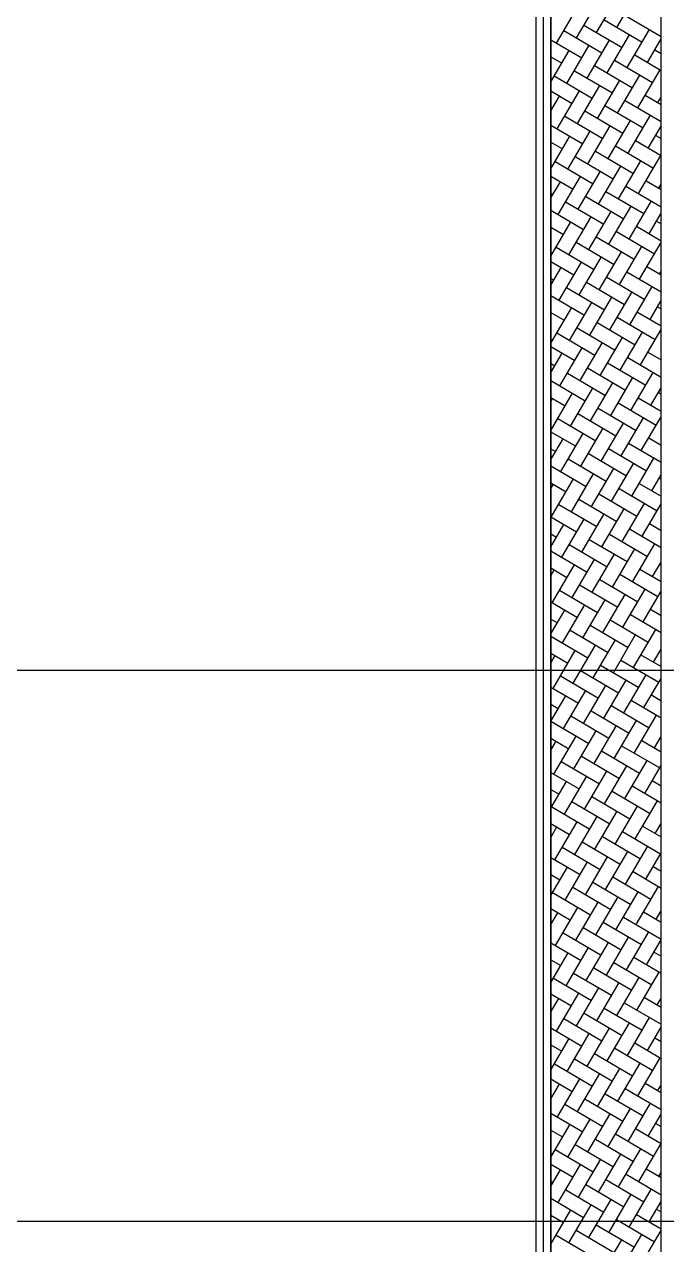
# Model space of a CAD drawing. Header units: millimetres. Extents: x 0 to 356400, y 0 to 68257.
# Drawn here: x 334265 to 334964, y 4774 to 6103 of the extents above; entities that cross this region are included whole.
import ezdxf

# ---------------------------------------------------------------- set-up
doc = ezdxf.new("R2010")
doc.units = ezdxf.units.MM
doc.header["$LTSCALE"] = 75
doc.layers.add('8', color=8, linetype='Continuous')
doc.layers.add('G(그리드1)', color=185, linetype='Continuous', plot=False)

# ---------------------------------------------------------------- blocks, each defined once
blk = doc.blocks.new('G$C7369CDF7')
at = {"layer": '8'}
for p, q in [((94630, 76150), (9330, 76150)), ((94630, 76150), (9330, 76150)), ((31340, 75146), (31929, 76150)), ((32637, 75776), (32000, 76150)), ((32292, 75979), (32393, 76150)), ((32435, 75431), (32856, 76150)), ((33875, 75515), (32840, 76122)), ((33530, 75717), (33784, 76150)), ((33732, 76062), (33582, 76150)), ((33673, 75170), (34247, 76150)), ((34970, 75800), (34373, 76150)), ((34624, 76003), (34711, 76150)), ((34767, 75455), (35174, 76150)), ((36207, 75539), (35172, 76146)), ((35862, 75741), (36102, 76150)), ((36064, 76086), (35955, 76150)), ((36005, 75194), (36565, 76150)), ((37302, 75824), (36746, 76150)), ((36957, 76027), (37029, 76150)), ((37100, 75479), (37493, 76150)), ((38539, 75563), (37537, 76150)), ((38194, 75765), (38420, 76150)), ((38397, 76110), (38328, 76150)), ((38337, 75218), (38884, 76150)), ((39634, 75848), (39120, 76150)), ((39289, 76051), (39347, 76150)), ((39432, 75503), (39811, 76150)), ((40872, 75587), (39911, 76150)), ((40527, 75789), (40738, 76150)), ((40669, 75242), (41202, 76150)), ((40729, 76134), (40702, 76150)), ((41966, 75872), (41493, 76150)), ((41621, 76075), (41665, 76150)), ((41764, 75527), (42129, 76150)), ((43204, 75611), (42284, 76150)), ((42859, 75813), (43056, 76150)), ((43002, 75266), (43520, 76150)), ((44299, 75896), (43866, 76150)), ((43954, 76099), (43984, 76150)), ((44096, 75551), (44447, 76150)), ((45536, 75635), (44657, 76150)), ((45191, 75837), (45375, 76150)), ((45334, 75290), (45838, 76150)), ((46631, 75920), (46239, 76150)), ((46286, 76123), (46302, 76150)), ((46429, 75575), (46765, 76150)), ((46571, 75028), (47178, 76063)), ((47868, 75659), (47030, 76150)), ((47523, 75861), (47693, 76150)), ((47666, 75314), (48156, 76150)), ((48963, 75944), (48612, 76150)), ((48618, 76147), (48620, 76150)), ((48761, 75599), (49084, 76150)), ((48904, 75052), (49510, 76087)), ((50201, 75683), (49403, 76150)), ((49856, 75885), (50011, 76150)), ((49998, 75338), (50475, 76150)), ((51295, 75968), (50985, 76150)), ((51093, 75623), (51402, 76150)), ((51236, 75076), (51843, 76111)), ((52533, 75707), (51776, 76150)), ((52188, 75909), (52329, 76150)), ((52331, 75361), (52793, 76150)), ((53628, 75992), (53358, 76150)), ((53425, 75647), (53720, 76150)), ((53568, 75100), (54175, 76135)), ((54865, 75731), (54150, 76150)), ((54520, 75933), (54647, 76150)), ((54663, 75385), (55111, 76150)), ((56103, 75469), (55067, 76076)), ((55960, 76016), (55732, 76150)), ((55758, 75671), (56038, 76150)), ((55900, 75124), (56502, 76150)), ((57197, 75755), (56523, 76150)), ((56852, 75957), (56966, 76150)), ((56995, 75409), (57429, 76150)), ((58435, 75493), (57400, 76100)), ((58090, 75695), (58357, 76150)), ((58292, 76040), (58105, 76150)), ((58233, 75148), (58820, 76150)), ((59530, 75778), (58896, 76150)), ((59185, 75981), (59284, 76150)), ((59327, 75433), (59747, 76150)), ((60767, 75517), (59732, 76124)), ((60422, 75719), (60675, 76150)), ((60624, 76064), (60478, 76150)), ((60565, 75172), (61138, 76150)), ((61862, 75802), (61269, 76150)), ((61517, 76005), (61602, 76150)), ((61660, 75457), (62066, 76150)), ((63100, 75541), (62064, 76148)), ((62754, 75743), (62993, 76150)), ((62957, 76088), (62851, 76150)), ((62897, 75196), (63457, 76150)), ((64194, 75826), (63642, 76150)), ((63849, 76029), (63920, 76150)), ((63992, 75481), (64384, 76150)), ((65432, 75565), (64433, 76150)), ((32780, 75229), (31745, 75836)), ((32578, 74884), (33185, 75919)), ((35112, 75253), (34077, 75860)), ((34910, 74908), (35517, 75943)), ((37445, 75277), (36409, 75884)), ((37242, 74932), (37849, 75967)), ((39777, 75301), (38742, 75908)), ((39575, 74956), (40181, 75991)), ((40812, 74694), (41419, 75730)), ((42109, 75325), (41074, 75932)), ((41907, 74980), (42514, 76015)), ((43144, 74718), (43751, 75754)), ((44441, 75349), (43406, 75956)), ((44239, 75004), (44846, 76039)), ((45477, 74742), (46084, 75777)), ((46774, 75373), (45738, 75980)), ((47809, 74766), (48416, 75801)), ((49106, 75397), (48071, 76004)), ((50344, 75135), (49308, 75742)), ((50141, 74790), (50748, 75825)), ((51438, 75421), (50403, 76028)), ((52676, 75159), (51640, 75766)), ((52474, 74814), (53080, 75849)), ((53770, 75445), (52735, 76052)), ((55008, 75183), (53973, 75790)), ((54806, 74838), (55413, 75873)), ((57340, 75207), (56305, 75814)), ((57138, 74862), (57745, 75897)), ((59673, 75231), (58637, 75838)), ((59470, 74886), (60077, 75921)), ((62005, 75255), (60970, 75862)), ((61803, 74910), (62409, 75945)), ((64337, 75279), (63302, 75886)), ((64135, 74934), (64742, 75969)), ((31685, 74943), (30650, 75550)), ((31483, 74598), (32090, 75634)), ((34018, 74967), (32982, 75574)), ((33815, 74622), (34422, 75658)), ((35053, 74361), (35660, 75396)), ((36350, 74991), (35315, 75598)), ((36148, 74646), (36754, 75682)), ((37385, 74385), (37992, 75420)), ((38682, 75015), (37647, 75622)), ((38480, 74670), (39087, 75706)), ((39718, 74409), (40324, 75444)), ((41014, 75039), (39979, 75646)), ((42050, 74433), (42657, 75468)), ((43347, 75063), (42311, 75670)), ((44584, 74802), (43549, 75408)), ((44382, 74457), (44989, 75492)), ((45679, 75087), (44644, 75694)), ((46917, 74826), (45881, 75432)), ((46714, 74481), (47321, 75516)), ((48011, 75111), (46976, 75718)), ((49249, 74850), (48214, 75456)), ((49047, 74504), (49653, 75540)), ((51581, 74874), (50546, 75480)), ((51379, 74528), (51986, 75564)), ((53913, 74898), (52878, 75504)), ((53711, 74552), (54318, 75588)), ((56246, 74921), (55210, 75528)), ((56043, 74576), (56650, 75612)), ((58578, 74945), (57543, 75552)), ((58376, 74600), (58982, 75636)), ((60910, 74969), (59875, 75576)), ((60708, 74624), (61315, 75660)), ((61945, 74363), (62552, 75398)), ((63242, 74993), (62207, 75600)), ((63040, 74648), (63647, 75684)), ((64278, 74387), (64884, 75422)), ((65575, 75017), (64539, 75624)), ((31626, 74051), (32233, 75086)), ((32923, 74682), (31888, 75289)), ((32721, 74337), (33328, 75372)), ((33958, 74075), (34565, 75110)), ((35255, 74706), (34220, 75313)), ((36291, 74099), (36897, 75134)), ((37588, 74730), (36552, 75337)), ((38825, 74468), (37790, 75075)), ((38623, 74123), (39230, 75158)), ((39920, 74754), (38884, 75360)), ((41157, 74492), (40122, 75099)), ((40955, 74147), (41562, 75182)), ((42252, 74778), (41217, 75384)), ((43490, 74516), (42454, 75123)), ((43287, 74171), (43894, 75206)), ((45822, 74540), (44787, 75147)), ((45620, 74195), (46226, 75230)), ((48154, 74564), (47119, 75171)), ((47952, 74219), (48559, 75254)), ((50486, 74588), (49451, 75195)), ((50284, 74243), (50891, 75278)), ((52819, 74612), (51783, 75219)), ((52616, 74267), (53223, 75302)), ((55151, 74636), (54116, 75243)), ((54949, 74291), (55555, 75326)), ((56186, 74029), (56793, 75064)), ((57483, 74660), (56448, 75267)), ((57281, 74315), (57888, 75350)), ((58518, 74053), (59125, 75088)), ((59815, 74684), (58780, 75291)), ((59613, 74339), (60220, 75374)), ((60851, 74077), (61457, 75112)), ((62148, 74708), (61112, 75315)), ((63183, 74101), (63790, 75136)), ((64480, 74732), (63445, 75338)), ((65717, 74470), (64682, 75077)), ((31828, 74396), (30793, 75003)), ((33066, 74134), (32031, 74741)), ((32864, 73789), (33470, 74825)), ((34161, 74420), (33125, 75027)), ((35398, 74158), (34363, 74765)), ((35196, 73813), (35803, 74849)), ((36493, 74444), (35458, 75051)), ((37730, 74182), (36695, 74789)), ((37528, 73837), (38135, 74873)), ((40063, 74206), (39027, 74813)), ((39860, 73861), (40467, 74897)), ((42395, 74230), (41360, 74837)), ((42193, 73885), (42799, 74920)), ((44727, 74254), (43692, 74861)), ((44525, 73909), (45132, 74944)), ((47059, 74278), (46024, 74885)), ((46857, 73933), (47464, 74968)), ((49392, 74302), (48356, 74909)), ((49189, 73957), (49796, 74992)), ((50427, 73695), (51034, 74731)), ((51724, 74326), (50689, 74933)), ((51522, 73981), (52128, 75016)), ((52759, 73719), (53366, 74755)), ((54056, 74350), (53021, 74957)), ((53854, 74005), (54461, 75040)), ((55091, 73743), (55698, 74779)), ((56388, 74374), (55353, 74981)), ((57424, 73767), (58030, 74803)), ((58721, 74398), (57685, 75005)), ((59958, 74136), (58923, 74743)), ((59756, 73791), (60363, 74827)), ((61053, 74422), (60018, 75029)), ((62290, 74160), (61255, 74767)), ((62088, 73815), (62695, 74851)), ((63385, 74446), (62350, 75053)), ((64623, 74184), (63587, 74791)), ((64420, 73839), (65027, 74875)), ((31971, 73849), (30936, 74456)), ((31769, 73504), (32376, 74539)), ((34303, 73873), (33268, 74480)), ((34101, 73528), (34708, 74563)), ((36636, 73897), (35600, 74503)), ((36433, 73552), (37040, 74587)), ((38968, 73921), (37933, 74527)), ((38766, 73576), (39372, 74611)), ((41300, 73945), (40265, 74551)), ((41098, 73600), (41705, 74635)), ((43632, 73969), (42597, 74575)), ((43430, 73624), (44037, 74659)), ((44668, 73362), (45274, 74397)), ((45965, 73993), (44929, 74599)), ((45762, 73647), (46369, 74683)), ((47000, 73386), (47607, 74421)), ((48297, 74017), (47262, 74623)), ((48095, 73671), (48701, 74707)), ((49332, 73410), (49939, 74445)), ((50629, 74041), (49594, 74647)), ((51664, 73434), (52271, 74469)), ((52961, 74064), (51926, 74671)), ((54199, 73803), (53164, 74410)), ((53997, 73458), (54604, 74493)), ((55294, 74088), (54258, 74695)), ((56531, 73827), (55496, 74434)), ((56329, 73482), (56936, 74517)), ((57626, 74112), (56591, 74719)), ((58863, 73851), (57828, 74458)), ((58661, 73506), (59268, 74541)), ((61196, 73875), (60160, 74482)), ((60993, 73530), (61600, 74565)), ((63528, 73899), (62493, 74505)), ((63326, 73554), (63933, 74589)), ((33209, 73587), (32173, 74194)), ((33006, 73242), (33613, 74277)), ((35541, 73611), (34506, 74218)), ((35339, 73266), (35945, 74301)), ((37873, 73635), (36838, 74242)), ((37671, 73290), (38278, 74325)), ((38980, 73150), (39515, 74063)), ((40205, 73659), (39170, 74266)), ((40003, 73314), (40610, 74349)), ((41298, 73150), (41848, 74087)), ((42538, 73683), (41502, 74290)), ((42335, 73338), (42942, 74373)), ((43616, 73150), (44180, 74111)), ((44870, 73707), (43835, 74314)), ((45934, 73150), (46512, 74135)), ((47202, 73731), (46167, 74338)), ((48440, 73469), (47404, 74076)), ((48253, 73150), (48844, 74159)), ((49534, 73755), (48499, 74362)), ((50772, 73493), (49737, 74100)), ((50571, 73150), (51177, 74183)), ((51867, 73779), (50831, 74386)), ((53104, 73517), (52069, 74124)), ((52902, 73172), (53509, 74207)), ((55437, 73541), (54401, 74148)), ((55234, 73196), (55841, 74231)), ((57769, 73565), (56733, 74172)), ((57567, 73220), (58173, 74255)), ((60101, 73589), (59066, 74196)), ((59899, 73244), (60506, 74279)), ((62433, 73613), (61398, 74220)), ((62231, 73268), (62838, 74303)), ((64766, 73637), (63730, 74244)), ((64563, 73292), (65170, 74327)), ((32114, 73301), (31079, 73908)), ((32025, 73150), (32518, 73992)), ((34446, 73325), (33411, 73932)), ((33416, 73150), (33756, 73730)), ((34343, 73150), (34851, 74016)), ((35734, 73150), (36088, 73754)), ((36778, 73349), (35743, 73956)), ((36662, 73150), (37183, 74040)), ((38053, 73150), (38421, 73778)), ((39111, 73373), (38075, 73980)), ((40371, 73150), (40753, 73802)), ((41443, 73397), (40408, 74004)), ((42656, 73150), (41645, 73742)), ((42689, 73150), (43085, 73826)), ((43775, 73421), (42740, 74028)), ((45013, 73160), (43977, 73766)), ((45007, 73150), (45417, 73850)), ((46107, 73445), (45072, 74052)), ((47345, 73184), (46310, 73790)), ((47325, 73150), (47750, 73874)), ((49677, 73208), (48642, 73814)), ((49644, 73150), (50082, 73898)), ((52010, 73231), (50974, 73838)), ((51962, 73150), (52414, 73922)), ((54342, 73255), (53307, 73862)), ((54280, 73150), (54746, 73946)), ((56674, 73279), (55639, 73886)), ((56598, 73150), (57079, 73970)), ((59006, 73303), (57971, 73910)), ((58916, 73150), (59411, 73994)), ((61339, 73327), (60303, 73934)), ((60307, 73150), (60648, 73732)), ((61235, 73150), (61743, 74018)), ((62626, 73150), (62981, 73756)), ((63671, 73351), (62636, 73958)), ((63553, 73150), (64075, 74042)), ((33163, 73150), (32316, 73646)), ((32489, 73150), (32661, 73444)), ((35536, 73150), (34648, 73670)), ((34807, 73150), (34994, 73468)), ((36328, 73150), (35886, 73409)), ((37910, 73150), (36981, 73694)), ((37125, 73150), (37326, 73492)), ((38701, 73150), (38218, 73433)), ((40283, 73150), (39313, 73718)), ((39443, 73150), (39658, 73516)), ((41074, 73150), (40551, 73457)), ((41762, 73150), (41990, 73540)), ((43447, 73150), (42883, 73481)), ((44080, 73150), (44323, 73564)), ((45820, 73150), (45215, 73505)), ((46398, 73150), (46655, 73588)), ((48193, 73150), (47547, 73529)), ((48716, 73150), (48987, 73612)), ((50566, 73150), (49880, 73553)), ((51035, 73150), (51319, 73636)), ((52940, 73150), (52212, 73577)), ((53353, 73150), (53652, 73660)), ((55313, 73150), (54544, 73601)), ((54744, 73150), (54889, 73398)), ((55671, 73150), (55984, 73684)), ((57686, 73150), (56876, 73625)), ((57062, 73150), (57221, 73422)), ((57989, 73150), (58316, 73708)), ((60059, 73150), (59209, 73648)), ((59380, 73150), (59554, 73446)), ((62432, 73150), (61541, 73672)), ((61698, 73150), (61886, 73470)), ((63223, 73150), (62778, 73411)), ((64805, 73150), (63873, 73696)), ((64016, 73150), (64218, 73494)), ((97230, 73150), (6530, 73150)), ((6530, 73150), (97074, 73150)), ((6830, 73150), (94630, 73150)), ((33954, 73150), (33554, 73385)), ((33880, 73150), (33899, 73183)), ((36198, 73150), (36231, 73207)), ((38516, 73150), (38563, 73230)), ((39492, 73150), (39456, 73171)), ((40834, 73150), (40896, 73254)), ((41865, 73150), (41788, 73195)), ((43153, 73150), (43228, 73278)), ((44238, 73150), (44120, 73219)), ((45471, 73150), (45560, 73302)), ((46611, 73150), (46453, 73243)), ((47789, 73150), (47892, 73326)), ((48984, 73150), (48785, 73267)), ((50107, 73150), (50225, 73350)), ((51358, 73150), (51117, 73291)), ((52425, 73150), (52557, 73374)), ((53731, 73150), (53449, 73315)), ((56104, 73150), (55782, 73339)), ((58477, 73150), (58114, 73363)), ((58453, 73150), (58459, 73161)), ((60850, 73150), (60446, 73387)), ((60771, 73150), (60791, 73185)), ((63089, 73150), (63123, 73209)), ((97030, 72950), (6530, 72950)), ((96830, 72750), (29430, 72750))]:
    blk.add_line(p, q, dxfattribs=at)

msp = doc.modelspace()

# ---------------------------------------------------------------- linework, layer by layer
at = {"layer": 'G(그리드1)'}
for points in [[(344875, 58700), (323375, 58700), (323375, 4800), (344875, 4800)], [(344275, 58100), (323975, 58100), (323975, 5400), (344275, 5400)]]:
    msp.add_lwpolyline(points, close=True, dxfattribs=at)

# ---------------------------------------------------------------- block references
at = {"xscale": 0.04000000000000001, "yscale": 0.04000000000000001, "zscale": 0.04000000000000001, "rotation": 270}
msp.add_blockref('G$C7369CDF7', (331912.2, 7367.1), dxfattribs=at)

doc.saveas('drawing.dxf')
